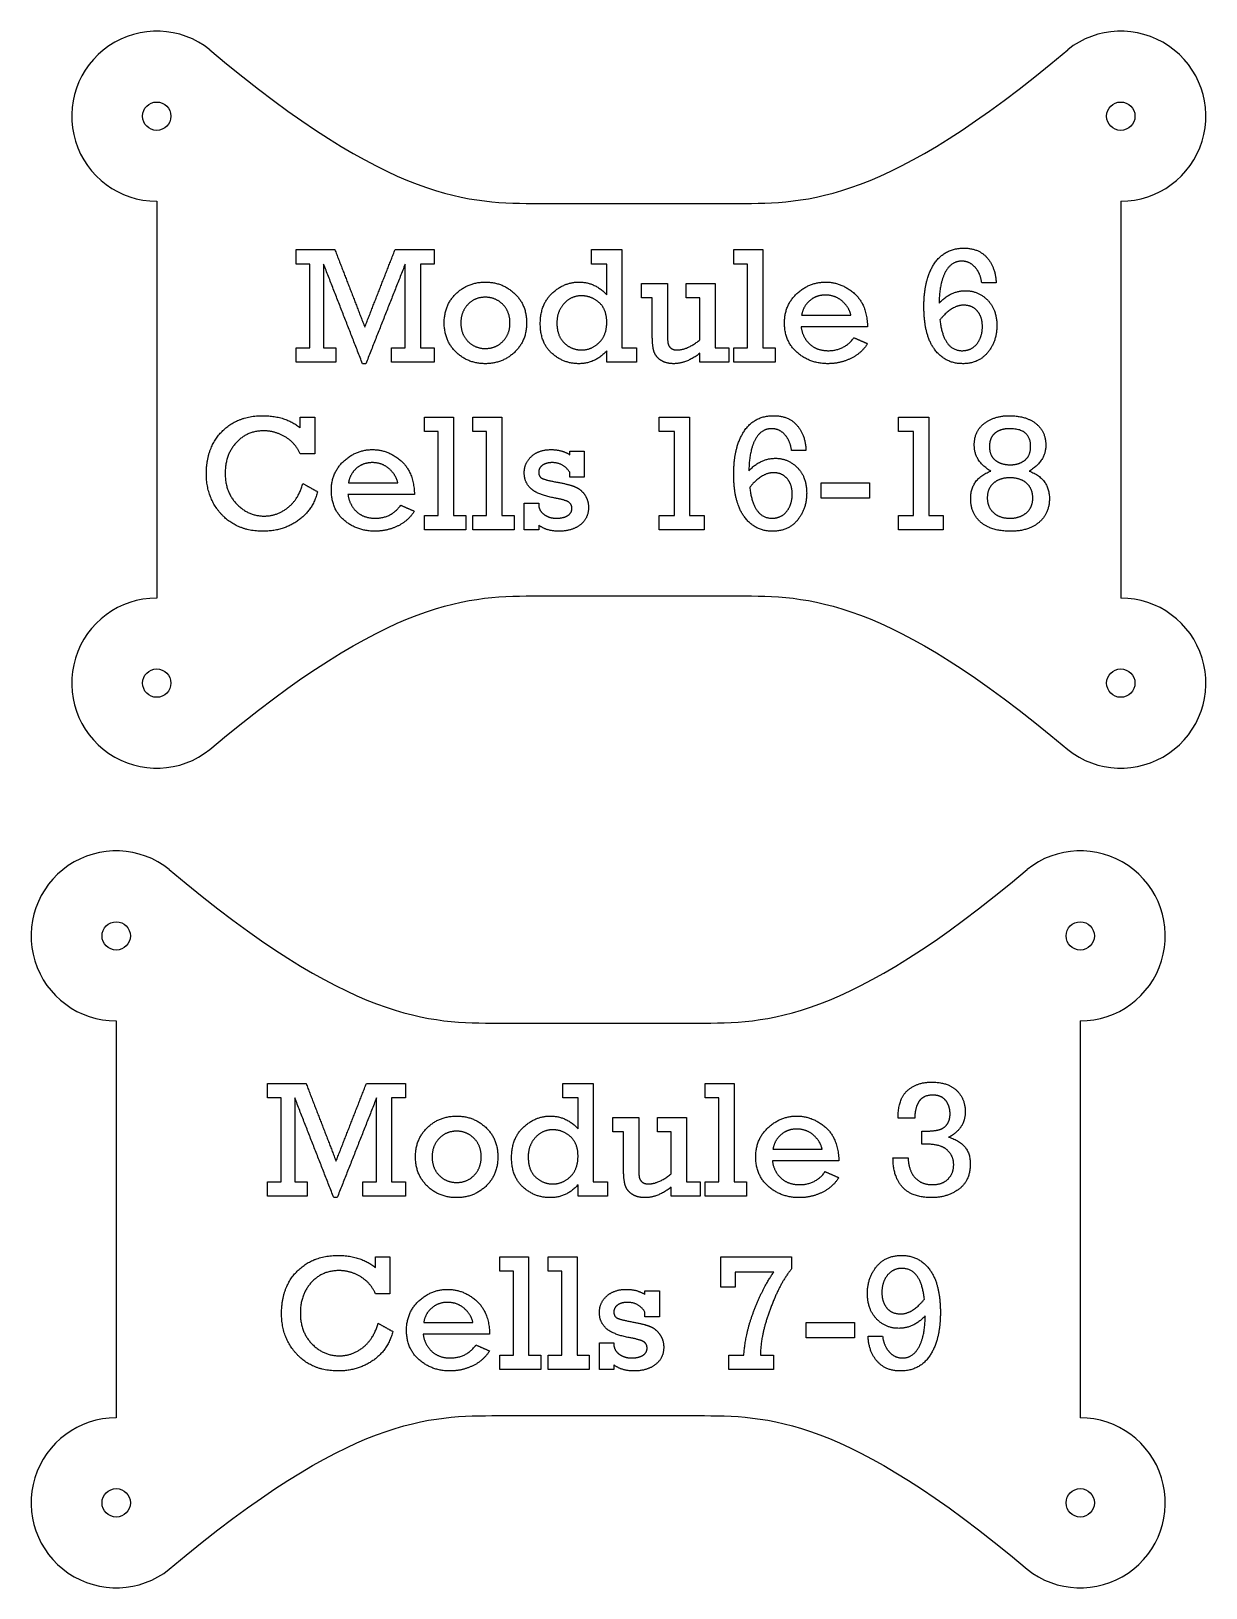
# Model space of a CAD drawing. Header units: inches. Extents: x 0.1 to 15.8, y 0.2 to 7.1.
# Drawn here: x 10.63 to 15.81, y 0.21 to 7.08 of the extents above; entities that cross this region are included whole.
import ezdxf

# ---------------------------------------------------------------- set-up
doc = ezdxf.new("R2010")
doc.units = ezdxf.units.IN
doc.header["$MEASUREMENT"] = 0
doc.layers.add('Default', color=18, linetype='Continuous', true_color=0x000000)

msp = doc.modelspace()

# ---------------------------------------------------------------- linework, layer by layer
at = {"layer": 'Default'}
for points in [[(11.1811, 6.326), (11.1811, 4.576)], [(12.8661, 6.3165), (13.7461, 6.3165)], [(15.4311, 6.326), (15.4311, 4.576)], [(12.8661, 4.5855), (13.7461, 4.5855)], [(11.0023, 2.7114), (11.0023, 0.9614)], [(12.6873, 2.7019), (13.5673, 2.7019)], [(15.2523, 2.7114), (15.2523, 0.9614)], [(12.6873, 0.9709), (13.5673, 0.9709)]]:
    msp.add_lwpolyline(points, dxfattribs=at)
for centre in [(11.1811, 6.701), (15.4311, 6.701), (11.1811, 4.201), (15.4311, 4.201), (11.0023, 3.0864), (15.2523, 3.0864), (11.0023, 0.5864), (15.2523, 0.5864)]:
    msp.add_circle(centre, 0.0625, dxfattribs=at)
for centre, start, end in [((11.1811, 6.701), 51.36101, 270), ((15.4311, 6.701), 270, 128.63899), ((11.1811, 4.201), 90, 308.63899), ((15.4311, 4.201), 231.36101, 90), ((11.0023, 3.0864), 51.36101, 270), ((15.2523, 3.0864), 270, 128.63899), ((11.0023, 0.5864), 90, 308.63899), ((15.2523, 0.5864), 231.36101, 90)]:
    msp.add_arc(centre, 0.375, start, end, dxfattribs=at)
for points, degree in [([(11.4152, 6.9939), (12.2177, 6.3165), (12.566, 6.3165), (12.8661, 6.3165)], 3), ([(13.7461, 6.3165), (14.0462, 6.3165), (14.3945, 6.3165), (15.1969, 6.9939)], 3), ([(11.7955, 6.0491), (11.7955, 6.0809), (11.7955, 6.1128)], 2), ([(11.7955, 6.1128), (11.8808, 6.1128), (11.9661, 6.1128)], 2), ([(11.9661, 6.1128), (12.0322, 5.9418), (12.0983, 5.7708)], 2), ([(12.0983, 5.7708), (12.1651, 5.9418), (12.232, 6.1128)], 2), ([(12.232, 6.1128), (12.3179, 6.1128), (12.4038, 6.1128)], 2), ([(12.4038, 6.1128), (12.4038, 6.0809), (12.4038, 6.0491)], 2), ([(13.0981, 6.0491), (13.0981, 6.0809), (13.0981, 6.1128)], 2), ([(13.0981, 6.1128), (13.165, 6.1128), (13.2318, 6.1128)], 2), ([(13.2318, 6.1128), (13.2318, 5.8962), (13.2318, 5.6797)], 2), ([(13.7255, 6.0491), (13.7255, 6.0809), (13.7255, 6.1128)], 2), ([(13.7255, 6.1128), (13.7892, 6.1128), (13.8529, 6.1128)], 2), ([(13.8529, 6.1128), (13.8529, 5.8962), (13.8529, 5.6797)], 2), ([(14.6083, 6.0497), (14.6536, 6.1192), (14.7388, 6.1192)], 2), ([(14.7388, 6.1192), (14.8057, 6.1192), (14.8425, 6.0759)], 2), ([(11.8561, 6.0491), (11.8258, 6.0491), (11.7955, 6.0491)], 2), ([(11.8561, 5.6797), (11.8561, 5.8644), (11.8561, 6.0491)], 2), ([(12.0882, 5.6096), (12.0024, 5.8294), (11.9166, 6.0491)], 2), ([(11.9166, 6.0491), (11.9166, 5.8644), (11.9166, 5.6797)], 2), ([(12.2764, 6.0491), (12.1897, 5.8294), (12.103, 5.6096)], 2), ([(12.2764, 5.6797), (12.2764, 5.8644), (12.2764, 6.0491)], 2), ([(12.4038, 6.0491), (12.3736, 6.0491), (12.3433, 6.0491)], 2), ([(12.3433, 6.0491), (12.3433, 5.8644), (12.3433, 5.6797)], 2), ([(13.165, 6.0491), (13.1315, 6.0491), (13.0981, 6.0491)], 2), ([(13.165, 5.9136), (13.165, 5.9814), (13.165, 6.0491)], 2), ([(13.786, 6.0491), (13.7557, 6.0491), (13.7255, 6.0491)], 2), ([(13.786, 5.6797), (13.786, 5.8644), (13.786, 6.0491)], 2), ([(14.5631, 5.8613), (14.5631, 5.9803), (14.6083, 6.0497)], 2), ([(14.7299, 6.0618), (14.6831, 6.0618), (14.657, 6.0122)], 2), ([(14.7885, 6.0352), (14.7643, 6.0618), (14.7299, 6.0618)], 2), ([(14.8425, 6.0759), (14.8794, 6.0327), (14.8815, 5.9663)], 2), ([(14.657, 6.0122), (14.631, 5.9626), (14.6299, 5.8762)], 2), ([(14.8178, 5.9663), (14.8126, 6.0085), (14.7885, 6.0352)], 2), ([(12.4484, 5.7897), (12.4484, 5.8685), (12.5012, 5.919)], 2), ([(12.5012, 5.919), (12.554, 5.9695), (12.6299, 5.9695)], 2), ([(12.6299, 5.9695), (12.7045, 5.9695), (12.758, 5.9197)], 2), ([(12.758, 5.9197), (12.8115, 5.8699), (12.8115, 5.7897)], 2), ([(12.872, 5.7862), (12.872, 5.8713), (12.9244, 5.9204)], 2), ([(12.9244, 5.9204), (12.9769, 5.9695), (13.0429, 5.9695)], 2), ([(13.0537, 5.909), (13.0078, 5.909), (12.9765, 5.8744)], 2), ([(13.0429, 5.9695), (13.1129, 5.9695), (13.165, 5.9136)], 2), ([(13.1307, 5.8796), (13.0963, 5.909), (13.0537, 5.909)], 2), ([(13.3178, 5.8994), (13.3178, 5.9313), (13.3178, 5.9631)], 2), ([(13.3178, 5.9631), (13.3752, 5.9631), (13.4325, 5.9631)], 2), ([(13.4325, 5.9631), (13.4325, 5.8576), (13.4325, 5.752)], 2), ([(13.5153, 5.8994), (13.5153, 5.9313), (13.5153, 5.9631)], 2), ([(13.5153, 5.9631), (13.579, 5.9631), (13.6427, 5.9631)], 2), ([(13.6427, 5.9631), (13.6427, 5.8214), (13.6427, 5.6797)], 2), ([(13.9484, 5.7897), (13.9484, 5.8682), (14.0033, 5.9188)], 2), ([(14.0033, 5.9188), (14.0582, 5.9695), (14.1294, 5.9695)], 2), ([(14.1287, 5.9122), (14.0882, 5.9122), (14.0594, 5.8873)], 2), ([(14.2037, 5.8846), (14.1731, 5.9122), (14.1287, 5.9122)], 2), ([(14.1294, 5.9695), (14.1991, 5.9695), (14.2558, 5.9198)], 2), ([(14.2558, 5.9198), (14.3125, 5.8702), (14.3147, 5.772)], 2), ([(14.6299, 5.8762), (14.6807, 5.9313), (14.7468, 5.9313)], 2), ([(14.7468, 5.9313), (14.8036, 5.9313), (14.8442, 5.8896)], 2), ([(14.8815, 5.9663), (14.8497, 5.9663), (14.8178, 5.9663)], 2), ([(12.5522, 5.8702), (12.5217, 5.8377), (12.5217, 5.7895)], 2), ([(12.6299, 5.9026), (12.5828, 5.9026), (12.5522, 5.8702)], 2), ([(12.7066, 5.8709), (12.6749, 5.9026), (12.6299, 5.9026)], 2), ([(12.7382, 5.7895), (12.7382, 5.8391), (12.7066, 5.8709)], 2), ([(12.9765, 5.8744), (12.9452, 5.8398), (12.9452, 5.7892)], 2), ([(13.165, 5.7924), (13.165, 5.8502), (13.1307, 5.8796)], 2), ([(13.3656, 5.8994), (13.3417, 5.8994), (13.3178, 5.8994)], 2), ([(13.3656, 5.7412), (13.3656, 5.8203), (13.3656, 5.8994)], 2), ([(13.5758, 5.8994), (13.5455, 5.8994), (13.5153, 5.8994)], 2), ([(13.5758, 5.7146), (13.5758, 5.807), (13.5758, 5.8994)], 2), ([(14.0594, 5.8873), (14.0306, 5.8624), (14.0242, 5.823)], 2), ([(14.2414, 5.823), (14.2343, 5.8571), (14.2037, 5.8846)], 2), ([(14.6099, 5.673), (14.5631, 5.7364), (14.5631, 5.8613)], 2), ([(14.7387, 5.8676), (14.6856, 5.8676), (14.6335, 5.8025)], 2), ([(14.7988, 5.8414), (14.7765, 5.8676), (14.7387, 5.8676)], 2), ([(14.821, 5.7726), (14.821, 5.8153), (14.7988, 5.8414)], 2), ([(14.8442, 5.8896), (14.8847, 5.8479), (14.8847, 5.778)], 2), ([(12.5007, 5.6603), (12.4484, 5.7109), (12.4484, 5.7897)], 2), ([(12.5217, 5.7895), (12.5217, 5.7396), (12.5531, 5.7081)], 2), ([(12.7071, 5.7084), (12.7382, 5.7403), (12.7382, 5.7895)], 2), ([(12.8115, 5.7897), (12.8115, 5.7095), (12.7581, 5.6596)], 2), ([(12.923, 5.6555), (12.872, 5.7015), (12.872, 5.7862)], 2), ([(12.9452, 5.7892), (12.9452, 5.7318), (12.9774, 5.701)], 2), ([(13.1314, 5.7026), (13.165, 5.7351), (13.165, 5.7924)], 2), ([(14.0047, 5.6583), (13.9484, 5.707), (13.9484, 5.7897)], 2), ([(14.3147, 5.772), (14.1682, 5.772), (14.0217, 5.772)], 2), ([(14.0217, 5.772), (14.0281, 5.7251), (14.0599, 5.696)], 2), ([(14.0242, 5.823), (14.1328, 5.823), (14.2414, 5.823)], 2), ([(14.6335, 5.8025), (14.6495, 5.6669), (14.7319, 5.6669)], 2), ([(14.7975, 5.6981), (14.821, 5.7293), (14.821, 5.7726)], 2), ([(14.8847, 5.778), (14.8847, 5.7085), (14.8445, 5.6591)], 2), ([(12.5531, 5.7081), (12.5846, 5.6765), (12.6299, 5.6765)], 2), ([(12.6299, 5.6765), (12.676, 5.6765), (12.7071, 5.7084)], 2), ([(12.9774, 5.701), (13.0096, 5.6701), (13.0544, 5.6701)], 2), ([(13.0544, 5.6701), (13.0977, 5.6701), (13.1314, 5.7026)], 2), ([(13.3731, 5.6638), (13.3656, 5.6878), (13.3656, 5.7412)], 2), ([(13.4325, 5.752), (13.4325, 5.7138), (13.4347, 5.7005)], 2), ([(13.4347, 5.7005), (13.4368, 5.6873), (13.4473, 5.6787)], 2), ([(13.4737, 5.6701), (13.5215, 5.6701), (13.5758, 5.7146)], 2), ([(14.141, 5.6669), (14.2127, 5.6669), (14.2545, 5.7243)], 2), ([(14.3147, 5.6978), (14.2853, 5.653), (14.2385, 5.6313)], 2), ([(14.2545, 5.7243), (14.2846, 5.711), (14.3147, 5.6978)], 2), ([(14.7319, 5.6669), (14.7739, 5.6669), (14.7975, 5.6981)], 2), ([(11.7955, 5.616), (11.7955, 5.6478), (11.7955, 5.6797)], 2), ([(11.7955, 5.6797), (11.8258, 5.6797), (11.8561, 5.6797)], 2), ([(11.9166, 5.6797), (11.9436, 5.6797), (11.9707, 5.6797)], 2), ([(11.9707, 5.6797), (11.9707, 5.6478), (11.9707, 5.616)], 2), ([(12.2159, 5.616), (12.2159, 5.6478), (12.2159, 5.6797)], 2), ([(12.2159, 5.6797), (12.2462, 5.6797), (12.2764, 5.6797)], 2), ([(12.3433, 5.6797), (12.3736, 5.6797), (12.4038, 5.6797)], 2), ([(12.4038, 5.6797), (12.4038, 5.6478), (12.4038, 5.616)], 2), ([(12.6299, 5.6096), (12.5529, 5.6096), (12.5007, 5.6603)], 2), ([(12.7581, 5.6596), (12.7048, 5.6096), (12.6299, 5.6096)], 2), ([(13.0415, 5.6096), (12.974, 5.6096), (12.923, 5.6555)], 2), ([(13.165, 5.6661), (13.1143, 5.6096), (13.0415, 5.6096)], 2), ([(13.165, 5.616), (13.165, 5.6411), (13.165, 5.6661)], 2), ([(13.2318, 5.6797), (13.2637, 5.6797), (13.2955, 5.6797)], 2), ([(13.2955, 5.6797), (13.2955, 5.6478), (13.2955, 5.616)], 2), ([(13.4035, 5.6247), (13.3807, 5.6398), (13.3731, 5.6638)], 2), ([(13.4473, 5.6787), (13.4578, 5.6701), (13.4737, 5.6701)], 2), ([(13.5758, 5.6557), (13.5159, 5.6096), (13.461, 5.6096)], 2), ([(13.5758, 5.616), (13.5758, 5.6358), (13.5758, 5.6557)], 2), ([(13.6427, 5.6797), (13.6729, 5.6797), (13.7032, 5.6797)], 2), ([(13.7032, 5.6797), (13.7032, 5.6478), (13.7032, 5.616)], 2), ([(13.7255, 5.616), (13.7255, 5.6478), (13.7255, 5.6797)], 2), ([(13.7255, 5.6797), (13.7557, 5.6797), (13.786, 5.6797)], 2), ([(13.8529, 5.6797), (13.8799, 5.6797), (13.907, 5.6797)], 2), ([(13.907, 5.6797), (13.907, 5.6478), (13.907, 5.616)], 2), ([(14.1405, 5.6096), (14.0611, 5.6096), (14.0047, 5.6583)], 2), ([(14.0599, 5.696), (14.0916, 5.6669), (14.141, 5.6669)], 2), ([(14.2385, 5.6313), (14.1916, 5.6096), (14.1405, 5.6096)], 2), ([(14.7346, 5.6096), (14.6568, 5.6096), (14.6099, 5.673)], 2), ([(14.8445, 5.6591), (14.8043, 5.6096), (14.7346, 5.6096)], 2), ([(11.9707, 5.616), (11.8831, 5.616), (11.7955, 5.616)], 2), ([(12.103, 5.6096), (12.0956, 5.6096), (12.0882, 5.6096)], 2), ([(12.4038, 5.616), (12.3099, 5.616), (12.2159, 5.616)], 2), ([(13.2955, 5.616), (13.2303, 5.616), (13.165, 5.616)], 2), ([(13.461, 5.6096), (13.4262, 5.6096), (13.4035, 5.6247)], 2), ([(13.7032, 5.616), (13.6395, 5.616), (13.5758, 5.616)], 2), ([(13.907, 5.616), (13.8162, 5.616), (13.7255, 5.616)], 2), ([(11.4688, 5.3107), (11.5378, 5.3803), (11.6489, 5.3803)], 2), ([(11.6489, 5.3803), (11.747, 5.3803), (11.8138, 5.327)], 2), ([(11.8138, 5.327), (11.8138, 5.3505), (11.8138, 5.374)], 2), ([(11.8138, 5.374), (11.8457, 5.374), (11.8775, 5.374)], 2), ([(11.8775, 5.374), (11.8775, 5.2928), (11.8775, 5.2115)], 2), ([(12.3616, 5.3103), (12.3616, 5.3421), (12.3616, 5.374)], 2), ([(12.3616, 5.374), (12.4253, 5.374), (12.489, 5.374)], 2), ([(12.489, 5.374), (12.489, 5.1574), (12.489, 4.9408)], 2), ([(12.575, 5.3103), (12.575, 5.3421), (12.575, 5.374)], 2), ([(12.575, 5.374), (12.6387, 5.374), (12.7024, 5.374)], 2), ([(12.7024, 5.374), (12.7024, 5.1574), (12.7024, 4.9408)], 2), ([(13.3966, 5.3103), (13.3966, 5.3421), (13.3966, 5.374)], 2), ([(13.3966, 5.374), (13.4635, 5.374), (13.5304, 5.374)], 2), ([(13.5304, 5.374), (13.5304, 5.1574), (13.5304, 4.9408)], 2), ([(13.77, 5.3109), (13.8152, 5.3803), (13.9004, 5.3803)], 2), ([(13.9004, 5.3803), (13.9673, 5.3803), (14.0042, 5.3371)], 2), ([(14.4508, 5.3103), (14.4508, 5.3421), (14.4508, 5.374)], 2), ([(14.4508, 5.374), (14.5177, 5.374), (14.5845, 5.374)], 2), ([(14.5845, 5.374), (14.5845, 5.1574), (14.5845, 4.9408)], 2), ([(14.8304, 5.3469), (14.8756, 5.3803), (14.9389, 5.3803)], 2), ([(14.9389, 5.3803), (15.0136, 5.3803), (15.0571, 5.3454)], 2), ([(11.3998, 5.1236), (11.3998, 5.2412), (11.4688, 5.3107)], 2), ([(11.6531, 5.3135), (11.5784, 5.3135), (11.5305, 5.2604)], 2), ([(11.7475, 5.2868), (11.7026, 5.3135), (11.6531, 5.3135)], 2), ([(11.8138, 5.2115), (11.7923, 5.2602), (11.7475, 5.2868)], 2), ([(12.4221, 5.3103), (12.3919, 5.3103), (12.3616, 5.3103)], 2), ([(12.4221, 4.9408), (12.4221, 5.1256), (12.4221, 5.3103)], 2), ([(12.6355, 5.3103), (12.6052, 5.3103), (12.575, 5.3103)], 2), ([(12.6355, 4.9408), (12.6355, 5.1256), (12.6355, 5.3103)], 2), ([(13.4635, 5.3103), (13.4301, 5.3103), (13.3966, 5.3103)], 2), ([(13.4635, 4.9408), (13.4635, 5.1256), (13.4635, 5.3103)], 2), ([(13.7247, 5.1225), (13.7247, 5.2415), (13.77, 5.3109)], 2), ([(13.8915, 5.323), (13.8447, 5.323), (13.8186, 5.2734)], 2), ([(13.9501, 5.2964), (13.926, 5.323), (13.8915, 5.323)], 2), ([(13.9795, 5.2275), (13.9742, 5.2697), (13.9501, 5.2964)], 2), ([(14.0042, 5.3371), (14.041, 5.2938), (14.0431, 5.2275)], 2), ([(14.5177, 5.3103), (14.4842, 5.3103), (14.4508, 5.3103)], 2), ([(14.5177, 4.9408), (14.5177, 5.1256), (14.5177, 5.3103)], 2), ([(14.7852, 5.2504), (14.7852, 5.3134), (14.8304, 5.3469)], 2), ([(14.8763, 5.3029), (14.8521, 5.2828), (14.8521, 5.2446)], 2), ([(14.9407, 5.323), (14.9005, 5.323), (14.8763, 5.3029)], 2), ([(15.0336, 5.2446), (15.0336, 5.323), (14.9407, 5.323)], 2), ([(15.0571, 5.3454), (15.1005, 5.3106), (15.1005, 5.2504)], 2), ([(11.5305, 5.2604), (11.4826, 5.2073), (11.4826, 5.1263)], 2), ([(12.0057, 5.18), (12.0606, 5.2307), (12.1318, 5.2307)], 2), ([(12.1318, 5.2307), (12.2015, 5.2307), (12.2582, 5.181)], 2), ([(12.8336, 5.2013), (12.8661, 5.2307), (12.9192, 5.2307)], 2), ([(12.9192, 5.2307), (12.9672, 5.2307), (13.0017, 5.2083)], 2), ([(13.0017, 5.2083), (13.0017, 5.2163), (13.0017, 5.2243)], 2), ([(13.0017, 5.2243), (13.0336, 5.2243), (13.0654, 5.2243)], 2), ([(13.0654, 5.2243), (13.0654, 5.167), (13.0654, 5.1096)], 2), ([(13.8186, 5.2734), (13.7926, 5.2237), (13.7916, 5.1373)], 2), ([(14.0431, 5.2275), (14.0113, 5.2275), (13.9795, 5.2275)], 2), ([(14.8581, 5.1362), (14.7852, 5.1785), (14.7852, 5.2504)], 2), ([(14.8521, 5.2446), (14.8521, 5.2051), (14.877, 5.1844)], 2), ([(15.0076, 5.1837), (15.0336, 5.2037), (15.0336, 5.2446)], 2), ([(15.1005, 5.2504), (15.1005, 5.1792), (15.0275, 5.1362)], 2), ([(11.8775, 5.2115), (11.8457, 5.2115), (11.8138, 5.2115)], 2), ([(11.9508, 5.0509), (11.9508, 5.1293), (12.0057, 5.18)], 2), ([(12.1311, 5.1733), (12.0906, 5.1733), (12.0618, 5.1484)], 2), ([(12.2061, 5.1458), (12.1755, 5.1733), (12.1311, 5.1733)], 2), ([(12.2582, 5.181), (12.3149, 5.1314), (12.317, 5.0332)], 2), ([(12.8011, 5.1285), (12.8011, 5.172), (12.8336, 5.2013)], 2), ([(12.8816, 5.1617), (12.8648, 5.15), (12.8648, 5.1306)], 2), ([(12.9243, 5.1733), (12.8983, 5.1733), (12.8816, 5.1617)], 2), ([(13.0017, 5.1307), (12.9751, 5.1733), (12.9243, 5.1733)], 2), ([(13.7916, 5.1373), (13.8423, 5.1924), (13.9084, 5.1924)], 2), ([(13.9084, 5.1924), (13.9652, 5.1924), (14.0058, 5.1508)], 2), ([(14.0058, 5.1508), (14.0463, 5.1091), (14.0463, 5.0392)], 2), ([(14.877, 5.1844), (14.9019, 5.1638), (14.945, 5.1638)], 2), ([(14.945, 5.1638), (14.9816, 5.1638), (15.0076, 5.1837)], 2), ([(11.4682, 4.9436), (11.3998, 5.0164), (11.3998, 5.1236)], 2), ([(11.4826, 5.1263), (11.4826, 5.0431), (11.5337, 4.9904)], 2), ([(11.7592, 4.9748), (11.8063, 5.012), (11.8255, 5.081)], 2), ([(11.8255, 5.081), (11.8579, 5.0629), (11.8903, 5.0448)], 2), ([(12.0618, 5.1484), (12.033, 5.1236), (12.0266, 5.0842)], 2), ([(12.0266, 5.0842), (12.1352, 5.0842), (12.2438, 5.0842)], 2), ([(12.2438, 5.0842), (12.2367, 5.1182), (12.2061, 5.1458)], 2), ([(12.8313, 5.0582), (12.8011, 5.0853), (12.8011, 5.1285)], 2), ([(12.8648, 5.1306), (12.8648, 5.1109), (12.8807, 5.1035)], 2), ([(12.8807, 5.1035), (12.8965, 5.0961), (12.9488, 5.0866)], 2), ([(12.9488, 5.0866), (12.9989, 5.0775), (13.0247, 5.067)], 2), ([(13.0017, 5.1096), (13.0017, 5.1202), (13.0017, 5.1307)], 2), ([(13.0654, 5.1096), (13.0336, 5.1096), (13.0017, 5.1096)], 2), ([(13.7715, 4.9342), (13.7247, 4.9976), (13.7247, 5.1225)], 2), ([(13.9003, 5.1287), (13.8472, 5.1287), (13.7951, 5.0637)], 2), ([(13.9604, 5.1026), (13.9381, 5.1287), (13.9003, 5.1287)], 2), ([(13.9826, 5.0338), (13.9826, 5.0764), (13.9604, 5.1026)], 2), ([(14.11, 5.0842), (14.2167, 5.0842), (14.3234, 5.0842)], 2), ([(14.11, 5.0173), (14.11, 5.0507), (14.11, 5.0842)], 2), ([(14.3234, 5.0842), (14.3234, 5.0507), (14.3234, 5.0173)], 2), ([(14.7693, 5.0143), (14.7693, 5.1018), (14.8581, 5.1362)], 2), ([(14.8701, 5.0827), (14.8425, 5.0589), (14.8425, 5.0171)], 2), ([(14.9407, 5.1064), (14.8976, 5.1064), (14.8701, 5.0827)], 2), ([(15.0168, 5.0816), (14.9905, 5.1064), (14.9407, 5.1064)], 2), ([(15.0431, 5.0175), (15.0431, 5.0568), (15.0168, 5.0816)], 2), ([(15.0275, 5.1362), (15.1164, 5.1018), (15.1164, 5.0143)], 2), ([(11.8903, 5.0448), (11.8684, 4.9619), (11.8021, 4.9164)], 2), ([(12.0071, 4.9195), (11.9508, 4.9682), (11.9508, 5.0509)], 2), ([(12.317, 5.0332), (12.1705, 5.0332), (12.024, 5.0332)], 2), ([(12.024, 5.0332), (12.0305, 4.9863), (12.0622, 4.9572)], 2), ([(12.9318, 5.018), (12.8615, 5.0311), (12.8313, 5.0582)], 2), ([(12.9953, 5.0003), (12.9793, 5.0096), (12.9318, 5.018)], 2), ([(13.0247, 5.067), (13.0505, 5.0565), (13.0675, 5.0321)], 2), ([(13.0675, 5.0321), (13.0845, 5.0078), (13.0845, 4.9754)], 2), ([(13.7951, 5.0637), (13.8112, 4.9281), (13.8935, 4.9281)], 2), ([(13.9591, 4.9593), (13.9826, 4.9905), (13.9826, 5.0338)], 2), ([(14.0463, 5.0392), (14.0463, 4.9697), (14.0061, 4.9202)], 2), ([(14.3234, 5.0173), (14.2167, 5.0173), (14.11, 5.0173)], 2), ([(14.8143, 4.9099), (14.7693, 4.9491), (14.7693, 5.0143)], 2), ([(14.8425, 5.0171), (14.8425, 4.9781), (14.8694, 4.9531)], 2), ([(15.0151, 4.9522), (15.0431, 4.9763), (15.0431, 5.0175)], 2), ([(15.1164, 5.0143), (15.1164, 4.9491), (15.0705, 4.9099)], 2), ([(11.6495, 4.8708), (11.5365, 4.8708), (11.4682, 4.9436)], 2), ([(11.5337, 4.9904), (11.5847, 4.9377), (11.6546, 4.9377)], 2), ([(11.6546, 4.9377), (11.7121, 4.9377), (11.7592, 4.9748)], 2), ([(12.0622, 4.9572), (12.094, 4.9281), (12.1434, 4.9281)], 2), ([(12.1434, 4.9281), (12.2151, 4.9281), (12.2569, 4.9854)], 2), ([(12.317, 4.959), (12.2877, 4.9142), (12.2409, 4.8925)], 2), ([(12.2569, 4.9854), (12.287, 4.9722), (12.317, 4.959)], 2), ([(12.8011, 4.8771), (12.8011, 4.9361), (12.8011, 4.995)], 2), ([(12.8011, 4.995), (12.833, 4.995), (12.8648, 4.995)], 2), ([(12.8648, 4.995), (12.8648, 4.9893), (12.8648, 4.9836)], 2), ([(12.8648, 4.9836), (12.8679, 4.9594), (12.89, 4.9438)], 2), ([(12.89, 4.9438), (12.912, 4.9281), (12.9422, 4.9281)], 2), ([(12.9925, 4.9395), (13.0113, 4.951), (13.0113, 4.9713)], 2), ([(13.0113, 4.9713), (13.0113, 4.991), (12.9953, 5.0003)], 2), ([(13.0845, 4.9754), (13.0845, 4.9274), (13.0481, 4.8991)], 2), ([(13.8935, 4.9281), (13.9356, 4.9281), (13.9591, 4.9593)], 2), ([(14.8694, 4.9531), (14.8962, 4.9281), (14.9428, 4.9281)], 2), ([(14.9428, 4.9281), (14.987, 4.9281), (15.0151, 4.9522)], 2), ([(11.8021, 4.9164), (11.7357, 4.8708), (11.6495, 4.8708)], 2), ([(12.1429, 4.8708), (12.0634, 4.8708), (12.0071, 4.9195)], 2), ([(12.2409, 4.8925), (12.194, 4.8708), (12.1429, 4.8708)], 2), ([(12.3616, 4.8771), (12.3616, 4.909), (12.3616, 4.9408)], 2), ([(12.3616, 4.9408), (12.3919, 4.9408), (12.4221, 4.9408)], 2), ([(12.5431, 4.8771), (12.4524, 4.8771), (12.3616, 4.8771)], 2), ([(12.489, 4.9408), (12.5161, 4.9408), (12.5431, 4.9408)], 2), ([(12.5431, 4.9408), (12.5431, 4.909), (12.5431, 4.8771)], 2), ([(12.575, 4.8771), (12.575, 4.909), (12.575, 4.9408)], 2), ([(12.575, 4.9408), (12.6052, 4.9408), (12.6355, 4.9408)], 2), ([(12.7565, 4.8771), (12.6658, 4.8771), (12.575, 4.8771)], 2), ([(12.7024, 4.9408), (12.7295, 4.9408), (12.7565, 4.9408)], 2), ([(12.7565, 4.9408), (12.7565, 4.909), (12.7565, 4.8771)], 2), ([(12.8648, 4.8771), (12.833, 4.8771), (12.8011, 4.8771)], 2), ([(12.9538, 4.8708), (12.8992, 4.8708), (12.8648, 4.8977)], 2), ([(12.8648, 4.8977), (12.8648, 4.8874), (12.8648, 4.8771)], 2), ([(12.9422, 4.9281), (12.9736, 4.9281), (12.9925, 4.9395)], 2), ([(13.0481, 4.8991), (13.0117, 4.8708), (12.9538, 4.8708)], 2), ([(13.3966, 4.8771), (13.3966, 4.909), (13.3966, 4.9408)], 2), ([(13.3966, 4.9408), (13.4301, 4.9408), (13.4635, 4.9408)], 2), ([(13.5941, 4.8771), (13.4954, 4.8771), (13.3966, 4.8771)], 2), ([(13.5304, 4.9408), (13.5623, 4.9408), (13.5941, 4.9408)], 2), ([(13.5941, 4.9408), (13.5941, 4.909), (13.5941, 4.8771)], 2), ([(13.8963, 4.8708), (13.8184, 4.8708), (13.7715, 4.9342)], 2), ([(14.0061, 4.9202), (13.9659, 4.8708), (13.8963, 4.8708)], 2), ([(14.4508, 4.8771), (14.4508, 4.909), (14.4508, 4.9408)], 2), ([(14.4508, 4.9408), (14.4842, 4.9408), (14.5177, 4.9408)], 2), ([(14.6482, 4.8771), (14.5495, 4.8771), (14.4508, 4.8771)], 2), ([(14.5845, 4.9408), (14.6164, 4.9408), (14.6482, 4.9408)], 2), ([(14.6482, 4.9408), (14.6482, 4.909), (14.6482, 4.8771)], 2), ([(14.9468, 4.8708), (14.8593, 4.8708), (14.8143, 4.9099)], 2), ([(15.0705, 4.9099), (15.0246, 4.8708), (14.9468, 4.8708)], 2), ([(11.4152, 3.9081), (12.2177, 4.5855), (12.566, 4.5855), (12.8661, 4.5855)], 3), ([(13.7461, 4.5855), (14.0462, 4.5855), (14.3945, 4.5855), (15.1969, 3.9081)], 3), ([(11.2365, 3.3793), (12.039, 2.7019), (12.3873, 2.7019), (12.6873, 2.7019)], 3), ([(13.5673, 2.7019), (13.8674, 2.7019), (14.2157, 2.7019), (15.0182, 3.3793)], 3), ([(11.6689, 2.3716), (11.6689, 2.4034), (11.6689, 2.4352)], 2), ([(11.6689, 2.4352), (11.7542, 2.4352), (11.8394, 2.4352)], 2), ([(11.8394, 2.4352), (11.9055, 2.2643), (11.9716, 2.0933)], 2), ([(11.9716, 2.0933), (12.0385, 2.2643), (12.1053, 2.4352)], 2), ([(12.1053, 2.4352), (12.1913, 2.4352), (12.2772, 2.4352)], 2), ([(12.2772, 2.4352), (12.2772, 2.4034), (12.2772, 2.3716)], 2), ([(12.9714, 2.3716), (12.9714, 2.4034), (12.9714, 2.4352)], 2), ([(12.9714, 2.4352), (13.0383, 2.4352), (13.1052, 2.4352)], 2), ([(13.1052, 2.4352), (13.1052, 2.2187), (13.1052, 2.0021)], 2), ([(13.5988, 2.3716), (13.5988, 2.4034), (13.5988, 2.4352)], 2), ([(13.5988, 2.4352), (13.6625, 2.4352), (13.7262, 2.4352)], 2), ([(13.7262, 2.4352), (13.7262, 2.2187), (13.7262, 2.0021)], 2), ([(14.4491, 2.2824), (14.4491, 2.3687), (14.4914, 2.4051)], 2), ([(14.4914, 2.4051), (14.5337, 2.4416), (14.5951, 2.4416)], 2), ([(14.5951, 2.4416), (14.6697, 2.4416), (14.7075, 2.4048)], 2), ([(14.7075, 2.4048), (14.7453, 2.368), (14.7453, 2.3109)], 2), ([(11.7294, 2.3716), (11.6991, 2.3716), (11.6689, 2.3716)], 2), ([(11.7294, 2.0021), (11.7294, 2.1868), (11.7294, 2.3716)], 2), ([(11.9615, 1.9321), (11.8757, 2.1518), (11.7899, 2.3716)], 2), ([(11.7899, 2.3716), (11.7899, 2.1868), (11.7899, 2.0021)], 2), ([(12.1498, 2.3716), (12.0631, 2.1518), (11.9764, 1.9321)], 2), ([(12.1498, 2.0021), (12.1498, 2.1868), (12.1498, 2.3716)], 2), ([(12.2772, 2.3716), (12.2469, 2.3716), (12.2167, 2.3716)], 2), ([(12.2167, 2.3716), (12.2167, 2.1868), (12.2167, 2.0021)], 2), ([(13.0383, 2.3716), (13.0049, 2.3716), (12.9714, 2.3716)], 2), ([(13.0383, 2.2361), (13.0383, 2.3038), (13.0383, 2.3716)], 2), ([(13.6593, 2.3716), (13.6291, 2.3716), (13.5988, 2.3716)], 2), ([(13.6593, 2.0021), (13.6593, 2.1868), (13.6593, 2.3716)], 2), ([(14.543, 2.3587), (14.5241, 2.3331), (14.5224, 2.2824)], 2), ([(14.6031, 2.3843), (14.5619, 2.3843), (14.543, 2.3587)], 2), ([(14.6594, 2.36), (14.6404, 2.3843), (14.6031, 2.3843)], 2), ([(14.6784, 2.3019), (14.6784, 2.3357), (14.6594, 2.36)], 2), ([(12.3745, 2.2415), (12.4273, 2.2919), (12.5033, 2.2919)], 2), ([(12.5033, 2.2919), (12.5778, 2.2919), (12.6313, 2.2422)], 2), ([(12.7978, 2.2428), (12.8502, 2.2919), (12.9163, 2.2919)], 2), ([(12.9163, 2.2919), (12.9862, 2.2919), (13.0383, 2.2361)], 2), ([(13.1912, 2.2219), (13.1912, 2.2537), (13.1912, 2.2856)], 2), ([(13.1912, 2.2856), (13.2485, 2.2856), (13.3058, 2.2856)], 2), ([(13.3058, 2.2856), (13.3058, 2.18), (13.3058, 2.0745)], 2), ([(13.3886, 2.2219), (13.3886, 2.2537), (13.3886, 2.2856)], 2), ([(13.3886, 2.2856), (13.4523, 2.2856), (13.516, 2.2856)], 2), ([(13.516, 2.2856), (13.516, 2.1438), (13.516, 2.0021)], 2), ([(13.8767, 2.2413), (13.9316, 2.2919), (14.0027, 2.2919)], 2), ([(14.0027, 2.2919), (14.0725, 2.2919), (14.1292, 2.2423)], 2), ([(14.5224, 2.2824), (14.4858, 2.2824), (14.4491, 2.2824)], 2), ([(14.6654, 2.2557), (14.6784, 2.274), (14.6784, 2.3019)], 2), ([(14.7453, 2.3109), (14.7453, 2.2687), (14.7229, 2.2398)], 2), ([(12.3218, 2.1122), (12.3218, 2.191), (12.3745, 2.2415)], 2), ([(12.5033, 2.2251), (12.4562, 2.2251), (12.4256, 2.1926)], 2), ([(12.5799, 2.1933), (12.5483, 2.2251), (12.5033, 2.2251)], 2), ([(12.6313, 2.2422), (12.6848, 2.1924), (12.6848, 2.1122)], 2), ([(12.7453, 2.1086), (12.7453, 2.1937), (12.7978, 2.2428)], 2), ([(12.8499, 2.1968), (12.8186, 2.1622), (12.8186, 2.1117)], 2), ([(12.927, 2.2314), (12.8812, 2.2314), (12.8499, 2.1968)], 2), ([(13.004, 2.202), (12.9697, 2.2314), (12.927, 2.2314)], 2), ([(13.0383, 2.1149), (13.0383, 2.1726), (13.004, 2.202)], 2), ([(13.239, 2.2219), (13.2151, 2.2219), (13.1912, 2.2219)], 2), ([(13.239, 2.0636), (13.239, 2.1428), (13.239, 2.2219)], 2), ([(13.4491, 2.2219), (13.4189, 2.2219), (13.3886, 2.2219)], 2), ([(13.4491, 2.037), (13.4491, 2.1294), (13.4491, 2.2219)], 2), ([(13.8218, 2.1122), (13.8218, 2.1906), (13.8767, 2.2413)], 2), ([(13.9327, 2.2097), (13.904, 2.1849), (13.8975, 2.1454)], 2), ([(14.002, 2.2346), (13.9615, 2.2346), (13.9327, 2.2097)], 2), ([(14.0771, 2.2071), (14.0465, 2.2346), (14.002, 2.2346)], 2), ([(14.1147, 2.1454), (14.1076, 2.1795), (14.0771, 2.2071)], 2), ([(14.1292, 2.2423), (14.1859, 2.1927), (14.188, 2.0945)], 2), ([(14.5542, 2.2251), (14.6056, 2.2251), (14.629, 2.2312)], 2), ([(14.5542, 2.1677), (14.5542, 2.1964), (14.5542, 2.2251)], 2), ([(14.629, 2.2312), (14.6524, 2.2374), (14.6654, 2.2557)], 2), ([(14.7229, 2.2398), (14.7004, 2.2109), (14.6722, 2.1987)], 2), ([(14.6722, 2.1987), (14.7676, 2.1715), (14.7676, 2.0814)], 2), ([(12.4256, 2.1926), (12.395, 2.1602), (12.395, 2.112)], 2), ([(12.6116, 2.112), (12.6116, 2.1616), (12.5799, 2.1933)], 2), ([(13.8975, 2.1454), (14.0061, 2.1454), (14.1147, 2.1454)], 2), ([(14.5735, 2.1681), (14.5652, 2.1681), (14.5542, 2.1677)], 2), ([(14.6655, 2.1425), (14.6366, 2.1681), (14.5735, 2.1681)], 2), ([(14.6944, 2.0771), (14.6944, 2.1169), (14.6655, 2.1425)], 2), ([(12.374, 1.9827), (12.3218, 2.0334), (12.3218, 2.1122)], 2), ([(12.395, 2.112), (12.395, 2.0621), (12.4265, 2.0305)], 2), ([(12.5805, 2.0309), (12.6116, 2.0628), (12.6116, 2.112)], 2), ([(12.6848, 2.1122), (12.6848, 2.032), (12.6315, 1.982)], 2), ([(12.7964, 1.978), (12.7453, 2.0239), (12.7453, 2.1086)], 2), ([(12.8186, 2.1117), (12.8186, 2.0543), (12.8507, 2.0234)], 2), ([(13.0047, 2.025), (13.0383, 2.0575), (13.0383, 2.1149)], 2), ([(13.2465, 1.9863), (13.239, 2.0103), (13.239, 2.0636)], 2), ([(13.3058, 2.0745), (13.3058, 2.0362), (13.308, 2.023)], 2), ([(13.8781, 1.9808), (13.8218, 2.0295), (13.8218, 2.1122)], 2), ([(14.188, 2.0945), (14.0415, 2.0945), (13.895, 2.0945)], 2), ([(13.895, 2.0945), (13.9015, 2.0476), (13.9332, 2.0185)], 2), ([(14.4687, 1.9786), (14.4268, 2.0252), (14.4268, 2.1072)], 2), ([(14.4268, 2.1072), (14.4603, 2.1072), (14.4937, 2.1072)], 2), ([(14.4937, 2.1072), (14.4955, 2.0499), (14.5243, 2.0196)], 2), ([(14.6694, 2.0143), (14.6944, 2.0391), (14.6944, 2.0771)], 2), ([(14.7676, 2.0814), (14.7676, 2.0066), (14.7169, 1.9693)], 2), ([(11.6689, 1.9384), (11.6689, 1.9703), (11.6689, 2.0021)], 2), ([(11.6689, 2.0021), (11.6991, 2.0021), (11.7294, 2.0021)], 2), ([(11.7899, 2.0021), (11.817, 2.0021), (11.844, 2.0021)], 2), ([(11.844, 2.0021), (11.844, 1.9703), (11.844, 1.9384)], 2), ([(12.0893, 1.9384), (12.0893, 1.9703), (12.0893, 2.0021)], 2), ([(12.0893, 2.0021), (12.1195, 2.0021), (12.1498, 2.0021)], 2), ([(12.2167, 2.0021), (12.2469, 2.0021), (12.2772, 2.0021)], 2), ([(12.2772, 2.0021), (12.2772, 1.9703), (12.2772, 1.9384)], 2), ([(12.4265, 2.0305), (12.4579, 1.9989), (12.5033, 1.9989)], 2), ([(12.5033, 1.9989), (12.5494, 1.9989), (12.5805, 2.0309)], 2), ([(12.8507, 2.0234), (12.8829, 1.9926), (12.9277, 1.9926)], 2), ([(12.9277, 1.9926), (12.9711, 1.9926), (13.0047, 2.025)], 2), ([(13.1052, 2.0021), (13.137, 2.0021), (13.1689, 2.0021)], 2), ([(13.1689, 2.0021), (13.1689, 1.9703), (13.1689, 1.9384)], 2), ([(13.308, 2.023), (13.3102, 2.0097), (13.3207, 2.0012)], 2), ([(13.3207, 2.0012), (13.3312, 1.9926), (13.3471, 1.9926)], 2), ([(13.3471, 1.9926), (13.3949, 1.9926), (13.4491, 2.037)], 2), ([(13.516, 2.0021), (13.5463, 2.0021), (13.5765, 2.0021)], 2), ([(13.5765, 2.0021), (13.5765, 1.9703), (13.5765, 1.9384)], 2), ([(13.5988, 1.9384), (13.5988, 1.9703), (13.5988, 2.0021)], 2), ([(13.5988, 2.0021), (13.6291, 2.0021), (13.6593, 2.0021)], 2), ([(13.7262, 2.0021), (13.7533, 2.0021), (13.7804, 2.0021)], 2), ([(13.7804, 2.0021), (13.7804, 1.9703), (13.7804, 1.9384)], 2), ([(13.9332, 2.0185), (13.9649, 1.9894), (14.0143, 1.9894)], 2), ([(14.0143, 1.9894), (14.0861, 1.9894), (14.1279, 2.0467)], 2), ([(14.188, 2.0202), (14.1587, 1.9755), (14.1118, 1.9538)], 2), ([(14.1279, 2.0467), (14.1579, 2.0335), (14.188, 2.0202)], 2), ([(14.5243, 2.0196), (14.553, 1.9894), (14.6009, 1.9894)], 2), ([(14.6009, 1.9894), (14.6445, 1.9894), (14.6694, 2.0143)], 2), ([(11.844, 1.9384), (11.7565, 1.9384), (11.6689, 1.9384)], 2), ([(11.9764, 1.9321), (11.9689, 1.9321), (11.9615, 1.9321)], 2), ([(12.2772, 1.9384), (12.1832, 1.9384), (12.0893, 1.9384)], 2), ([(12.5033, 1.9321), (12.4263, 1.9321), (12.374, 1.9827)], 2), ([(12.6315, 1.982), (12.5782, 1.9321), (12.5033, 1.9321)], 2), ([(12.9149, 1.9321), (12.8474, 1.9321), (12.7964, 1.978)], 2), ([(13.0383, 1.9886), (12.9877, 1.9321), (12.9149, 1.9321)], 2), ([(13.0383, 1.9384), (13.0383, 1.9635), (13.0383, 1.9886)], 2), ([(13.1689, 1.9384), (13.1036, 1.9384), (13.0383, 1.9384)], 2), ([(13.2768, 1.9472), (13.254, 1.9623), (13.2465, 1.9863)], 2), ([(13.3343, 1.9321), (13.2996, 1.9321), (13.2768, 1.9472)], 2), ([(13.4491, 1.9781), (13.3892, 1.9321), (13.3343, 1.9321)], 2), ([(13.4491, 1.9384), (13.4491, 1.9583), (13.4491, 1.9781)], 2), ([(13.5765, 1.9384), (13.5128, 1.9384), (13.4491, 1.9384)], 2), ([(13.7804, 1.9384), (13.6896, 1.9384), (13.5988, 1.9384)], 2), ([(14.0138, 1.9321), (13.9344, 1.9321), (13.8781, 1.9808)], 2), ([(14.1118, 1.9538), (14.065, 1.9321), (14.0138, 1.9321)], 2), ([(14.5978, 1.9321), (14.5105, 1.9321), (14.4687, 1.9786)], 2), ([(14.7169, 1.9693), (14.6662, 1.9321), (14.5978, 1.9321)], 2), ([(11.8003, 1.6078), (11.8693, 1.6774), (11.9803, 1.6774)], 2), ([(11.9803, 1.6774), (12.0785, 1.6774), (12.1453, 1.6241)], 2), ([(12.1453, 1.6241), (12.1453, 1.6476), (12.1453, 1.671)], 2), ([(12.1453, 1.671), (12.1771, 1.671), (12.209, 1.671)], 2), ([(12.209, 1.671), (12.209, 1.5898), (12.209, 1.5086)], 2), ([(12.6931, 1.6074), (12.6931, 1.6392), (12.6931, 1.671)], 2), ([(12.6931, 1.671), (12.7568, 1.671), (12.8205, 1.671)], 2), ([(12.8205, 1.671), (12.8205, 1.4545), (12.8205, 1.2379)], 2), ([(12.9064, 1.6074), (12.9064, 1.6392), (12.9064, 1.671)], 2), ([(12.9064, 1.671), (12.9701, 1.671), (13.0338, 1.671)], 2), ([(13.0338, 1.671), (13.0338, 1.4545), (13.0338, 1.2379)], 2), ([(13.6676, 1.5373), (13.6676, 1.6042), (13.6676, 1.671)], 2), ([(13.6676, 1.671), (13.8236, 1.671), (13.9797, 1.671)], 2), ([(13.9797, 1.671), (13.9797, 1.6445), (13.9797, 1.618)], 2), ([(14.3543, 1.628), (14.3945, 1.6774), (14.4645, 1.6774)], 2), ([(14.4645, 1.6774), (14.5424, 1.6774), (14.5891, 1.614)], 2), ([(11.7313, 1.4207), (11.7313, 1.5382), (11.8003, 1.6078)], 2), ([(11.9845, 1.6105), (11.9099, 1.6105), (11.862, 1.5575)], 2), ([(12.0789, 1.5839), (12.0341, 1.6105), (11.9845, 1.6105)], 2), ([(12.1453, 1.5086), (12.1237, 1.5572), (12.0789, 1.5839)], 2), ([(12.7536, 1.6074), (12.7233, 1.6074), (12.6931, 1.6074)], 2), ([(12.7536, 1.2379), (12.7536, 1.4226), (12.7536, 1.6074)], 2), ([(12.967, 1.6074), (12.9367, 1.6074), (12.9064, 1.6074)], 2), ([(12.967, 1.2379), (12.967, 1.4226), (12.967, 1.6074)], 2), ([(13.9017, 1.6042), (13.8165, 1.6042), (13.7313, 1.6042)], 2), ([(13.7313, 1.6042), (13.7313, 1.5707), (13.7313, 1.5373)], 2), ([(13.8149, 1.436), (13.8548, 1.5394), (13.9017, 1.6042)], 2), ([(13.9797, 1.618), (13.9307, 1.5605), (13.8867, 1.4437)], 2), ([(14.3141, 1.509), (14.3141, 1.5785), (14.3543, 1.628)], 2), ([(14.4018, 1.5895), (14.3778, 1.5588), (14.3778, 1.5144)], 2), ([(14.4669, 1.6201), (14.4259, 1.6201), (14.4018, 1.5895)], 2), ([(14.5653, 1.4845), (14.55, 1.6201), (14.4669, 1.6201)], 2), ([(14.5891, 1.614), (14.6357, 1.5506), (14.6357, 1.4257)], 2), ([(11.862, 1.5575), (11.8141, 1.5044), (11.8141, 1.4233)], 2), ([(12.3371, 1.4771), (12.3921, 1.5277), (12.4632, 1.5277)], 2), ([(12.4632, 1.5277), (12.5329, 1.5277), (12.5896, 1.4781)], 2), ([(13.1651, 1.4984), (13.1976, 1.5277), (13.2507, 1.5277)], 2), ([(13.2507, 1.5277), (13.2986, 1.5277), (13.3332, 1.5054)], 2), ([(13.3332, 1.5054), (13.3332, 1.5134), (13.3332, 1.5214)], 2), ([(13.3332, 1.5214), (13.365, 1.5214), (13.3969, 1.5214)], 2), ([(13.3969, 1.5214), (13.3969, 1.464), (13.3969, 1.4067)], 2), ([(13.7313, 1.5373), (13.6994, 1.5373), (13.6676, 1.5373)], 2), ([(14.3778, 1.5144), (14.3778, 1.4739), (14.399, 1.4467)], 2), ([(12.209, 1.5086), (12.1771, 1.5086), (12.1453, 1.5086)], 2), ([(12.2822, 1.348), (12.2822, 1.4264), (12.3371, 1.4771)], 2), ([(12.3932, 1.4455), (12.3644, 1.4207), (12.358, 1.3812)], 2), ([(12.4625, 1.4704), (12.422, 1.4704), (12.3932, 1.4455)], 2), ([(12.5375, 1.4429), (12.507, 1.4704), (12.4625, 1.4704)], 2), ([(12.5752, 1.3812), (12.5681, 1.4153), (12.5375, 1.4429)], 2), ([(12.5896, 1.4781), (12.6463, 1.4285), (12.6485, 1.3303)], 2), ([(13.1326, 1.4256), (13.1326, 1.4691), (13.1651, 1.4984)], 2), ([(13.213, 1.4587), (13.1963, 1.4471), (13.1963, 1.4277)], 2), ([(13.2557, 1.4704), (13.2298, 1.4704), (13.213, 1.4587)], 2), ([(13.3332, 1.4278), (13.3066, 1.4704), (13.2557, 1.4704)], 2), ([(13.8867, 1.4437), (13.8427, 1.3268), (13.8427, 1.2379)], 2), ([(14.3537, 1.398), (14.3141, 1.4402), (14.3141, 1.509)], 2), ([(14.399, 1.4467), (14.4202, 1.4195), (14.4605, 1.4195)], 2), ([(14.4605, 1.4195), (14.5132, 1.4195), (14.5653, 1.4845)], 2), ([(11.7996, 1.2407), (11.7313, 1.3135), (11.7313, 1.4207)], 2), ([(11.8141, 1.4233), (11.8141, 1.3402), (11.8651, 1.2875)], 2), ([(12.0906, 1.2719), (12.1377, 1.3091), (12.157, 1.3781)], 2), ([(12.157, 1.3781), (12.1894, 1.36), (12.2217, 1.3419)], 2), ([(12.358, 1.3812), (12.4666, 1.3812), (12.5752, 1.3812)], 2), ([(13.1628, 1.3553), (13.1326, 1.3824), (13.1326, 1.4256)], 2), ([(13.1963, 1.4277), (13.1963, 1.408), (13.2121, 1.4006)], 2), ([(13.2121, 1.4006), (13.228, 1.3932), (13.2802, 1.3837)], 2), ([(13.2802, 1.3837), (13.3304, 1.3746), (13.3562, 1.3641)], 2), ([(13.3332, 1.4067), (13.3332, 1.4173), (13.3332, 1.4278)], 2), ([(13.3969, 1.4067), (13.365, 1.4067), (13.3332, 1.4067)], 2), ([(13.7695, 1.2379), (13.7749, 1.3326), (13.8149, 1.436)], 2), ([(14.0434, 1.3812), (14.1501, 1.3812), (14.2568, 1.3812)], 2), ([(14.0434, 1.3144), (14.0434, 1.3478), (14.0434, 1.3812)], 2), ([(14.2568, 1.3812), (14.2568, 1.3478), (14.2568, 1.3144)], 2), ([(14.4524, 1.3558), (14.3934, 1.3558), (14.3537, 1.398)], 2), ([(14.5689, 1.4108), (14.5185, 1.3558), (14.4524, 1.3558)], 2), ([(14.5421, 1.275), (14.5682, 1.3248), (14.5689, 1.4108)], 2), ([(14.6357, 1.4257), (14.6357, 1.3067), (14.5906, 1.2373)], 2), ([(12.2217, 1.3419), (12.1999, 1.259), (12.1335, 1.2134)], 2), ([(12.3386, 1.2166), (12.2822, 1.2653), (12.2822, 1.348)], 2), ([(12.6485, 1.3303), (12.502, 1.3303), (12.3555, 1.3303)], 2), ([(12.3555, 1.3303), (12.362, 1.2834), (12.3937, 1.2543)], 2), ([(13.2633, 1.3151), (13.193, 1.3281), (13.1628, 1.3553)], 2), ([(13.3267, 1.2974), (13.3107, 1.3066), (13.2633, 1.3151)], 2), ([(13.3562, 1.3641), (13.382, 1.3536), (13.399, 1.3292)], 2), ([(13.399, 1.3292), (13.416, 1.3049), (13.416, 1.2725)], 2), ([(14.2568, 1.3144), (14.1501, 1.3144), (14.0434, 1.3144)], 2), ([(14.3173, 1.3207), (14.3491, 1.3207), (14.381, 1.3207)], 2), ([(14.3564, 1.2111), (14.3194, 1.2543), (14.3173, 1.3207)], 2), ([(14.381, 1.3207), (14.3862, 1.2785), (14.4105, 1.2518)], 2), ([(11.981, 1.1679), (11.8679, 1.1679), (11.7996, 1.2407)], 2), ([(11.8651, 1.2875), (11.9161, 1.2347), (11.9861, 1.2347)], 2), ([(11.9861, 1.2347), (12.0435, 1.2347), (12.0906, 1.2719)], 2), ([(12.3937, 1.2543), (12.4254, 1.2252), (12.4748, 1.2252)], 2), ([(12.4748, 1.2252), (12.5466, 1.2252), (12.5884, 1.2825)], 2), ([(12.6485, 1.256), (12.6192, 1.2113), (12.5723, 1.1896)], 2), ([(12.5884, 1.2825), (12.6184, 1.2693), (12.6485, 1.256)], 2), ([(12.6931, 1.1742), (12.6931, 1.2061), (12.6931, 1.2379)], 2), ([(12.6931, 1.2379), (12.7233, 1.2379), (12.7536, 1.2379)], 2), ([(12.8205, 1.2379), (12.8475, 1.2379), (12.8746, 1.2379)], 2), ([(12.8746, 1.2379), (12.8746, 1.2061), (12.8746, 1.1742)], 2), ([(12.9064, 1.1742), (12.9064, 1.2061), (12.9064, 1.2379)], 2), ([(12.9064, 1.2379), (12.9367, 1.2379), (12.967, 1.2379)], 2), ([(13.0338, 1.2379), (13.0609, 1.2379), (13.088, 1.2379)], 2), ([(13.088, 1.2379), (13.088, 1.2061), (13.088, 1.1742)], 2), ([(13.1326, 1.1742), (13.1326, 1.2332), (13.1326, 1.2921)], 2), ([(13.1326, 1.2921), (13.1644, 1.2921), (13.1963, 1.2921)], 2), ([(13.1963, 1.2921), (13.1963, 1.2864), (13.1963, 1.2807)], 2), ([(13.1963, 1.2807), (13.1993, 1.2565), (13.2214, 1.2408)], 2), ([(13.2214, 1.2408), (13.2435, 1.2252), (13.2736, 1.2252)], 2), ([(13.2736, 1.2252), (13.3051, 1.2252), (13.3239, 1.2366)], 2), ([(13.3239, 1.2366), (13.3427, 1.2481), (13.3427, 1.2684)], 2), ([(13.3427, 1.2684), (13.3427, 1.2881), (13.3267, 1.2974)], 2), ([(13.416, 1.2725), (13.416, 1.2244), (13.3796, 1.1962)], 2), ([(13.7026, 1.1742), (13.7026, 1.2061), (13.7026, 1.2379)], 2), ([(13.7026, 1.2379), (13.7361, 1.2379), (13.7695, 1.2379)], 2), ([(13.8427, 1.2379), (13.8714, 1.2379), (13.9001, 1.2379)], 2), ([(13.9001, 1.2379), (13.9001, 1.2061), (13.9001, 1.1742)], 2), ([(14.4105, 1.2518), (14.4348, 1.2252), (14.4689, 1.2252)], 2), ([(14.5906, 1.2373), (14.5455, 1.1679), (14.46, 1.1679)], 2), ([(14.4689, 1.2252), (14.5161, 1.2252), (14.5421, 1.275)], 2), ([(12.1335, 1.2134), (12.0672, 1.1679), (11.981, 1.1679)], 2), ([(12.4743, 1.1679), (12.3949, 1.1679), (12.3386, 1.2166)], 2), ([(12.5723, 1.1896), (12.5255, 1.1679), (12.4743, 1.1679)], 2), ([(12.8746, 1.1742), (12.7838, 1.1742), (12.6931, 1.1742)], 2), ([(13.088, 1.1742), (12.9972, 1.1742), (12.9064, 1.1742)], 2), ([(13.1963, 1.1742), (13.1644, 1.1742), (13.1326, 1.1742)], 2), ([(13.2852, 1.1679), (13.2307, 1.1679), (13.1963, 1.1948)], 2), ([(13.1963, 1.1948), (13.1963, 1.1845), (13.1963, 1.1742)], 2), ([(13.3796, 1.1962), (13.3432, 1.1679), (13.2852, 1.1679)], 2), ([(13.9001, 1.1742), (13.8013, 1.1742), (13.7026, 1.1742)], 2), ([(14.46, 1.1679), (14.3935, 1.1679), (14.3564, 1.2111)], 2), ([(11.2365, 0.2935), (12.039, 0.9709), (12.3873, 0.9709), (12.6873, 0.9709)], 3), ([(13.5673, 0.9709), (13.8674, 0.9709), (14.2157, 0.9709), (15.0182, 0.2935)], 3)]:
    msp.add_open_spline(points, degree=degree, dxfattribs=at)

doc.saveas('drawing.dxf')
